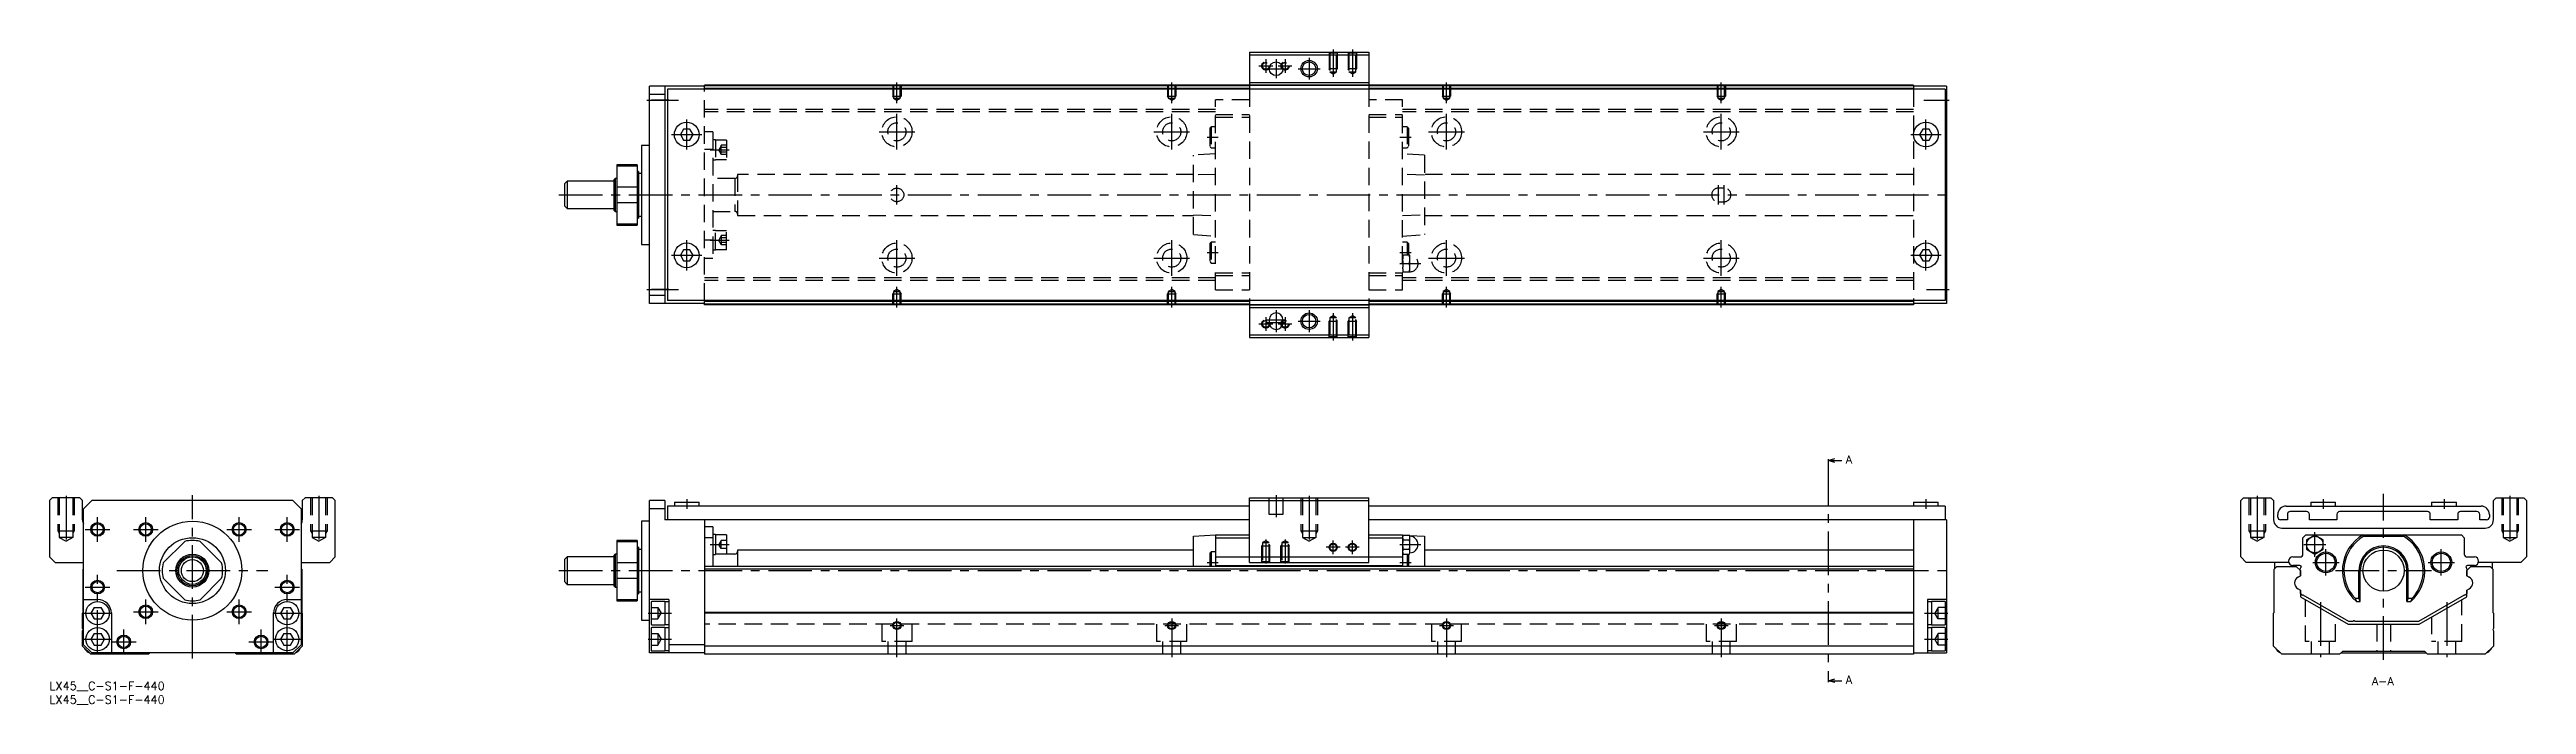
# Model space of a CAD drawing. Extents: x 0 to 901, y -8 to 230.
import ezdxf

# ---------------------------------------------------------------- set-up
doc = ezdxf.new("R2010")
doc.units = 0
doc.header["$LTSCALE"] = 0.5
doc.linetypes.add('CENTER', pattern=[50.8, 31.75, -6.35, 6.35, -6.35])
doc.linetypes.add('DASHED', pattern=[19.05, 12.7, -6.35])
for name, color, linetype in [('MSM_CENTER', 1, 'CENTER'), ('MSM_CONTINUOUS', 7, 'CONTINUOUS'), ('MSM_DASHED', 4, 'DASHED'), ('MSM_NARROW', 5, 'CONTINUOUS'), ('MSM_PART_NUMBER', 7, 'CONTINUOUS')]:
    doc.layers.add(name, color=color, linetype=linetype)
doc.styles.get("Standard").update_dxf_attribs({"font": 'txt.shx', "height": 3, "bigfont": 'bigfont.shx'})

# ---------------------------------------------------------------- blocks, each defined once
blk = doc.blocks.new('*U3')
at = {"layer": 'MSM_PART_NUMBER'}
blk.add_text('LX45__C-S1-F-440', height=3, dxfattribs=at).set_placement((0, -3))
blk = doc.blocks.new('*U4')
at = {"layer": 'MSM_PART_NUMBER'}
blk.add_text('LX45__C-S1-F-440', height=3, dxfattribs=at).set_placement((0, -8))

msp = doc.modelspace()

# ---------------------------------------------------------------- linework, layer by layer
at = {"layer": 'MSM_CENTER'}
for p, q in [((442.65, 226.88), (442.65, 221.88)), ((446.4, 226.88), (446.4, 219.88)), ((449.65, 226.88), (449.65, 221.88)), ((458.4, 227.38), (458.4, 219.38)), ((467.15, 230.38), (467.15, 220.47)), ((474.15, 230.38), (474.15, 220.47)), ((308.4, 210.87), (308.4, 218.38)), ((408.4, 210.87), (408.4, 218.38)), ((440.15, 224.38), (445.15, 224.38)), ((442.9, 223.38), (449.9, 223.38)), ((447.15, 224.38), (452.15, 224.38)), ((454.4, 223.38), (462.4, 223.38)), ((508.4, 210.87), (508.4, 218.38)), ((608.4, 210.87), (608.4, 218.38)), ((217.4, 211.88), (228.9, 211.88)), ((682.07, 211.88), (691.4, 211.88)), ((226.4, 199.38), (237.4, 199.38)), ((231.9, 193.88), (231.9, 204.88)), ((301.9, 200.38), (314.9, 200.38)), ((308.4, 193.88), (308.4, 206.88)), ((401.9, 200.38), (414.9, 200.38)), ((408.4, 193.88), (408.4, 206.88)), ((421.25, 198.38), (425.35, 198.38)), ((491.45, 198.38), (495.55, 198.38)), ((501.9, 200.38), (514.9, 200.38)), ((508.4, 193.88), (508.4, 206.88)), ((601.9, 200.38), (614.9, 200.38)), ((608.4, 193.88), (608.4, 206.88)), ((677.4, 199.38), (688.4, 199.38)), ((682.9, 193.88), (682.9, 204.88)), ((240.4, 193.83), (247.4, 193.83)), ((308.4, 173.88), (308.4, 180.88)), ((607.4, 173.88), (607.4, 180.88)), ((609.4, 173.88), (609.4, 180.88)), ((185.4, 177.38), (692.4, 177.38)), ((226.4, 155.38), (237.4, 155.38)), ((231.9, 149.88), (231.9, 160.88)), ((240.4, 160.92), (247.4, 160.92)), ((301.9, 154.38), (314.9, 154.38)), ((308.4, 147.88), (308.4, 160.88)), ((401.9, 154.38), (414.9, 154.38)), ((408.4, 147.88), (408.4, 160.88)), ((421.25, 156.38), (425.35, 156.38)), ((491.45, 156.38), (495.55, 156.38)), ((501.9, 154.38), (514.9, 154.38)), ((508.4, 147.88), (508.4, 160.88)), ((601.9, 154.38), (614.9, 154.38)), ((608.4, 147.88), (608.4, 160.88)), ((677.4, 155.38), (688.4, 155.38)), ((682.9, 149.88), (682.9, 160.88)), ((491.45, 152.38), (499.05, 152.38)), ((217.4, 142.88), (228.9, 142.88)), ((308.4, 136.38), (308.4, 143.89)), ((408.4, 136.38), (408.4, 143.89)), ((446.4, 135.38), (446.4, 127.38)), ((458.4, 135.38), (458.4, 127.38)), ((508.4, 136.38), (508.4, 143.89)), ((608.4, 136.38), (608.4, 143.89)), ((683.07, 142.88), (691.4, 142.88)), ((440.15, 130.38), (445.15, 130.38)), ((442.65, 132.88), (442.65, 127.88)), ((442.9, 131.88), (449.9, 131.88)), ((442.9, 130.88), (449.9, 130.88)), ((447.15, 130.38), (452.15, 130.38)), ((449.65, 132.88), (449.65, 127.88)), ((454.4, 131.38), (462.4, 131.38)), ((467.15, 134.29), (467.15, 124.38)), ((474.15, 134.29), (474.15, 124.38)), ((647.27, 80.12), (647.27, 0.88)), ((6, 67.76), (6, 50.18)), ((52, 8.5), (52, 68)), ((98, 67.76), (98, 50.18)), ((231.9, 66.5), (231.9, 63)), ((446.4, 68), (446.4, 60)), ((458.4, 67.76), (458.4, 50.18)), ((682.9, 66.5), (682.9, 63)), ((803.44, 67.76), (803.44, 50.18)), ((827.44, 66.5), (827.44, 63)), ((849.44, 8), (849.44, 68.5)), ((871.44, 66.5), (871.44, 63)), ((895.44, 67.76), (895.44, 50.18)), ((13, 55.5), (22, 55.5)), ((17.5, 51), (17.5, 60)), ((30.5, 55.5), (39.5, 55.5)), ((35, 51), (35, 60)), ((64.5, 55.5), (73.5, 55.5)), ((69, 51), (69, 60)), ((82, 55.5), (91, 55.5)), ((86.5, 51), (86.5, 60)), ((824.44, 45.54), (824.44, 54.46)), ((240.4, 50), (247.4, 50)), ((442.65, 51.81), (442.65, 43.1)), ((449.65, 51.81), (449.65, 43.1)), ((469.65, 49), (464.65, 49)), ((467.15, 46.5), (467.15, 51.5)), ((476.65, 49), (471.65, 49)), ((474.15, 46.5), (474.15, 51.5)), ((491.45, 50), (499.05, 50)), ((820.44, 50), (828.44, 50)), ((828.44, 38.7), (828.44, 48.3)), ((870.44, 38.7), (870.44, 48.3)), ((17.5, 10.25), (17.5, 39)), ((24.5, 40.5), (79.5, 40.5)), ((86.5, 10.25), (86.5, 39)), ((185.4, 40.5), (692.4, 40.5)), ((421.25, 43.5), (425.35, 43.5)), ((491.45, 43.5), (495.55, 43.5)), ((823.64, 43.5), (833.24, 43.5)), ((831.94, 40.5), (866.94, 40.5)), ((865.64, 43.5), (875.24, 43.5)), ((13, 34.5), (22, 34.5)), ((35, 21), (35, 30)), ((69, 21), (69, 30)), ((82, 34.5), (91, 34.5)), ((826.44, 28.97), (826.44, 9)), ((872.44, 28.97), (872.44, 9)), ((12.25, 25), (22.75, 25)), ((27, 10), (27, 19)), ((30.5, 25.5), (39.5, 25.5)), ((64.5, 25.5), (73.5, 25.5)), ((77, 10), (77, 19)), ((81.25, 25), (91.75, 25)), ((217.9, 25), (226.4, 25)), ((305.9, 20.5), (310.9, 20.5)), ((308.4, 9), (308.4, 23)), ((405.9, 20.5), (410.9, 20.5)), ((408.4, 23), (408.4, 9)), ((505.9, 20.5), (510.9, 20.5)), ((508.4, 23), (508.4, 9)), ((605.9, 20.5), (610.9, 20.5)), ((608.4, 23), (608.4, 9)), ((682.4, 25), (690.9, 25)), ((12.25, 15.5), (22.75, 15.5)), ((22.5, 14.5), (31.5, 14.5)), ((72.5, 14.5), (81.5, 14.5)), ((81.25, 15.5), (91.75, 15.5)), ((217.9, 15.5), (226.4, 15.5)), ((682.4, 15.5), (690.9, 15.5))]:
    msp.add_line(p, q, dxfattribs=at)
at = {"layer": 'MSM_CONTINUOUS'}
for p, q in [((436.65, 229.38), (436.65, 215.88)), ((436.65, 229.38), (480.15, 229.38)), ((436.65, 228.38), (480.15, 228.38)), ((480.15, 229.38), (480.15, 215.88)), ((238.4, 216.98), (218.4, 216.98)), ((218.4, 137.78), (218.4, 216.98)), ((223.9, 216.98), (223.9, 137.78)), ((678.4, 217.38), (238.4, 217.38)), ((238.4, 215.88), (238.4, 217.38)), ((436.65, 217.18), (238.4, 217.18)), ((436.65, 218.38), (480.15, 218.38)), ((436.65, 217.38), (480.15, 217.38)), ((678.4, 217.18), (480.15, 217.18)), ((678.4, 217.38), (678.4, 215.88)), ((690.4, 216.98), (678.4, 216.98)), ((690.4, 216.98), (690.4, 137.78)), ((223.9, 213.98), (218.4, 213.98)), ((689.9, 215.88), (224.9, 215.88)), ((224.9, 215.88), (224.9, 138.88)), ((436.65, 216.18), (238.4, 216.18)), ((678.4, 216.18), (480.15, 216.18)), ((689.9, 215.88), (689.9, 138.88)), ((230.74, 201.38), (229.59, 199.38)), ((229.59, 199.38), (230.74, 197.38)), ((233.05, 201.38), (230.74, 201.38)), ((234.2, 199.38), (233.05, 201.38)), ((233.05, 197.38), (234.2, 199.38)), ((681.74, 201.38), (680.59, 199.38)), ((680.59, 199.38), (681.74, 197.38)), ((684.05, 201.38), (681.74, 201.38)), ((685.2, 199.38), (684.05, 201.38)), ((684.05, 197.38), (685.2, 199.38)), ((215.4, 195.38), (215.4, 159.38)), ((218.4, 195.38), (215.4, 195.38)), ((230.74, 197.38), (233.05, 197.38)), ((681.74, 197.38), (684.05, 197.38)), ((188.4, 182.38), (187.4, 181.38)), ((187.4, 181.38), (187.4, 173.38)), ((188.4, 182.38), (188.4, 172.38)), ((205.4, 182.38), (188.4, 182.38)), ((205.9, 183.38), (205.4, 182.88)), ((205.4, 182.88), (205.4, 171.88)), ((205.9, 183.38), (205.9, 171.38)), ((206.4, 183.38), (205.9, 183.38)), ((213.9, 188.38), (206.4, 188.38)), ((206.4, 188.38), (206.4, 166.38)), ((206.4, 188.01), (213.9, 188.01)), ((213.9, 188.38), (213.9, 166.38)), ((214.4, 185.88), (213.9, 185.88)), ((214.4, 185.88), (214.4, 168.88)), ((215.4, 185.13), (214.4, 185.13)), ((187.4, 173.38), (188.4, 172.38)), ((188.4, 172.38), (205.4, 172.38)), ((205.4, 171.88), (205.9, 171.38)), ((205.9, 171.38), (206.4, 171.38)), ((213.9, 180.17), (206.4, 180.17)), ((206.4, 174.58), (213.9, 174.58)), ((213.9, 166.74), (206.4, 166.74)), ((206.4, 166.38), (213.9, 166.38)), ((213.9, 168.88), (214.4, 168.88)), ((214.4, 169.63), (215.4, 169.63)), ((215.4, 159.38), (218.4, 159.38)), ((230.74, 157.38), (229.59, 155.38)), ((229.59, 155.38), (230.74, 153.38)), ((233.05, 157.38), (230.74, 157.38)), ((230.74, 153.38), (233.05, 153.38)), ((234.2, 155.38), (233.05, 157.38)), ((233.05, 153.38), (234.2, 155.38)), ((681.74, 157.38), (680.59, 155.38)), ((680.59, 155.38), (681.74, 153.38)), ((684.05, 157.38), (681.74, 157.38)), ((681.74, 153.38), (684.05, 153.38)), ((685.2, 155.38), (684.05, 157.38)), ((684.05, 153.38), (685.2, 155.38)), ((223.9, 140.78), (218.4, 140.78)), ((238.4, 137.78), (218.4, 137.78)), ((689.9, 138.88), (224.9, 138.88)), ((238.4, 137.38), (238.4, 138.88)), ((436.65, 138.58), (238.4, 138.58)), ((436.65, 137.58), (238.4, 137.58)), ((678.4, 137.38), (238.4, 137.38)), ((436.65, 138.88), (436.65, 125.38)), ((436.65, 137.38), (480.15, 137.38)), ((436.65, 136.38), (480.15, 136.38)), ((480.15, 138.88), (480.15, 125.38)), ((678.4, 138.58), (480.15, 138.58)), ((678.4, 137.58), (480.15, 137.58)), ((678.4, 138.88), (678.4, 137.38)), ((690.4, 137.78), (678.4, 137.78)), ((436.65, 126.38), (480.15, 126.38)), ((443.9, 131.88), (443.9, 130.88)), ((448.9, 130.88), (448.9, 131.88)), ((436.65, 125.38), (480.15, 125.38)), ((647.27, 80.62), (649.77, 81.29)), ((647.27, 81.12), (647.27, 80.12)), ((647.27, 80.62), (652.27, 80.62)), ((649.77, 79.95), (647.27, 80.62)), ((1, 67), (0, 66)), ((0, 66), (0, 45.5)), ((11, 67), (1, 67)), ((12, 66), (11, 67)), ((12, 59), (12, 66)), ((15.4, 66), (12.4, 63)), ((88.6, 66), (15.4, 66)), ((91.6, 63), (88.6, 66)), ((93, 67), (92, 66)), ((92, 66), (92, 59)), ((103, 67), (93, 67)), ((104, 66), (103, 67)), ((104, 45.5), (104, 66)), ((223.9, 66), (218.4, 66)), ((218.4, 10.5), (218.4, 66)), ((223.9, 66), (223.9, 59)), ((224.9, 64), (224.9, 59)), ((436.65, 64), (224.9, 64)), ((227.4, 65.5), (227.4, 64)), ((227.4, 65.5), (236.4, 65.5)), ((236.4, 64), (236.4, 65.5)), ((436.65, 67), (480.15, 67)), ((436.65, 43.5), (436.65, 67)), ((436.65, 66), (480.15, 66)), ((480.15, 43.5), (480.15, 67)), ((689.9, 64), (480.15, 64)), ((678.4, 65.5), (678.4, 64)), ((678.4, 65.5), (687.4, 65.5)), ((687.4, 64), (687.4, 65.5)), ((689.9, 64), (689.9, 59)), ((797.44, 66), (798.44, 67)), ((797.44, 45.5), (797.44, 66)), ((798.44, 67), (808.44, 67)), ((808.44, 67), (809.44, 66)), ((809.44, 66), (809.44, 59)), ((813.94, 64), (884.94, 64)), ((822.94, 65.5), (831.94, 65.5)), ((822.94, 65.5), (822.94, 64)), ((831.94, 64), (831.94, 65.5)), ((866.94, 65.5), (875.94, 65.5)), ((866.94, 65.5), (866.94, 64)), ((875.94, 64), (875.94, 65.5)), ((889.44, 66), (890.44, 67)), ((889.44, 59), (889.44, 66)), ((890.44, 67), (900.44, 67)), ((900.44, 67), (901.44, 66)), ((901.44, 66), (901.44, 45.5)), ((12.4, 13.5), (12.4, 63)), ((91.6, 63), (91.6, 13.5)), ((218.4, 58.5), (215.4, 58.5)), ((215.4, 58.5), (215.4, 22.5)), ((223.9, 63), (218.4, 63)), ((436.65, 59), (223.9, 59)), ((238.4, 59), (238.4, 10)), ((241.4, 56.5), (238.4, 56.5)), ((241.4, 56.5), (241.4, 42)), ((690.4, 59), (480.15, 59)), ((678.4, 59), (678.4, 10)), ((690.4, 59), (690.4, 10.5)), ((810.94, 60), (810.94, 61)), ((814.44, 59), (811.94, 59)), ((812.44, 56), (886.44, 56)), ((814.44, 61), (814.44, 59)), ((821.44, 62), (815.44, 62)), ((822.44, 59), (822.44, 61)), ((832.44, 59), (822.44, 59)), ((832.44, 61), (832.44, 59)), ((865.44, 62), (833.44, 62)), ((866.44, 59), (866.44, 61)), ((876.44, 59), (866.44, 59)), ((876.44, 61), (876.44, 59)), ((883.44, 62), (877.44, 62)), ((884.44, 59), (884.44, 61)), ((886.94, 59), (884.44, 59)), ((887.94, 61), (887.94, 60)), ((0, 45.5), (2, 43.5)), ((41.36, 43.3), (49.2, 51.14)), ((54.8, 51.14), (62.64, 43.3)), ((102, 43.5), (104, 45.5)), ((188.4, 45.5), (187.4, 44.5)), ((205.4, 45.5), (188.4, 45.5)), ((188.4, 45.5), (188.4, 35.5)), ((205.9, 46.5), (205.4, 46)), ((205.4, 46), (205.4, 35)), ((206.4, 46.5), (205.9, 46.5)), ((205.9, 46.5), (205.9, 34.5)), ((213.9, 51.5), (206.4, 51.5)), ((206.4, 51.5), (206.4, 29.5)), ((206.4, 51.14), (213.9, 51.14)), ((213.9, 51.5), (213.9, 29.5)), ((214.4, 49), (213.9, 49)), ((214.4, 49), (214.4, 32)), ((215.4, 48.25), (214.4, 48.25)), ((241.4, 52.5), (238.4, 52.5)), ((242.4, 53.65), (241.4, 53.65)), ((241.4, 46.35), (242.4, 46.35)), ((242.4, 53.65), (242.4, 46.35)), ((246.4, 53.5), (242.4, 53.5)), ((249.4, 46.5), (242.4, 46.5)), ((246.4, 53.5), (246.4, 46.5)), ((250.4, 48), (250.4, 42)), ((416.35, 48), (250.4, 48)), ((416.35, 53), (424.35, 53.5)), ((416.35, 42), (416.35, 53)), ((422.75, 47.3), (422.25, 46.8)), ((422.25, 46.8), (422.25, 42)), ((424.35, 47.3), (422.75, 47.3)), ((422.75, 47.3), (422.75, 42)), ((424.35, 53.5), (436.65, 53.5)), ((424.35, 53.5), (424.35, 42)), ((424.35, 52.5), (436.65, 52.5)), ((424.35, 45.5), (492.45, 45.5)), ((480.15, 53.5), (492.45, 53.5)), ((480.15, 52.5), (492.45, 52.5)), ((492.45, 53.5), (493.02, 53.46)), ((492.45, 53.5), (492.45, 42)), ((492.57, 53.46), (492.45, 53)), ((492.45, 52.41), (492.45, 52.6)), ((492.45, 47), (492.57, 46.54)), ((492.57, 53.46), (494.92, 53.46)), ((492.57, 51.73), (494.92, 51.73)), ((492.57, 48.27), (494.92, 48.27)), ((492.57, 46.54), (494.92, 46.54)), ((494.05, 46.54), (494.05, 42)), ((494.55, 46.54), (494.55, 42)), ((495.05, 53), (494.92, 53.46)), ((494.92, 46.54), (495.05, 47)), ((494.95, 53.34), (500.45, 53)), ((495.05, 47), (495.05, 53)), ((500.45, 53), (500.45, 42)), ((678.4, 48), (500.45, 48)), ((799.44, 43.5), (797.44, 45.5)), ((816.39, 45.5), (819.09, 45.5)), ((820.09, 52.5), (821.09, 53.5)), ((820.09, 46.5), (820.09, 52.5)), ((821.09, 53.5), (877.79, 53.5)), ((824.44, 53.46), (821.44, 51.73)), ((821.44, 51.73), (821.44, 48.27)), ((821.44, 48.27), (824.44, 46.54)), ((827.44, 51.73), (824.44, 53.46)), ((824.44, 46.54), (827.44, 48.27)), ((827.44, 48.27), (827.44, 51.73)), ((841.96, 53.5), (842.21, 53)), ((842.21, 53), (856.67, 53)), ((856.67, 53), (856.93, 53.5)), ((877.79, 53.5), (878.79, 52.5)), ((878.79, 52.5), (878.79, 46.5)), ((879.79, 45.5), (882.49, 45.5)), ((901.44, 45.5), (899.44, 43.5)), ((2, 43.5), (12.4, 43.5)), ((12.2, 41), (12.4, 41.2)), ((12.2, 25.2), (12.2, 41)), ((49.2, 29.86), (41.36, 37.7)), ((62.64, 37.7), (54.8, 29.86)), ((91.6, 43.5), (102, 43.5)), ((91.6, 41.2), (91.8, 41)), ((91.8, 41), (91.8, 25.2)), ((187.4, 44.5), (187.4, 36.5)), ((187.4, 36.5), (188.4, 35.5)), ((213.9, 43.3), (206.4, 43.3)), ((206.4, 37.7), (213.9, 37.7)), ((678.4, 42), (238.4, 42)), ((678.4, 41), (238.4, 41)), ((424.35, 42.4), (492.45, 42.4)), ((436.65, 43.5), (480.15, 43.5)), ((814.91, 43.5), (799.44, 43.5)), ((809.64, 41), (810.64, 42)), ((809.64, 25.2), (809.64, 41)), ((809.84, 41.2), (809.84, 43.5)), ((810.64, 42), (817.69, 42)), ((818.69, 42.4), (816.39, 42.4)), ((817.69, 42), (819.19, 40.5)), ((819.19, 38.61), (818.3, 38.1)), ((819.14, 40.55), (819.14, 41.2)), ((819.19, 40.5), (819.19, 38.61)), ((840.44, 30.44), (840.44, 40.5)), ((840.94, 29.22), (840.94, 40.5)), ((857.94, 29.22), (857.94, 40.5)), ((858.44, 30.44), (858.44, 40.5)), ((879.69, 40.5), (881.19, 42)), ((879.74, 40.55), (879.69, 40.5)), ((879.69, 40.5), (879.69, 38.61)), ((879.69, 38.61), (879.69, 40.5)), ((880.59, 38.1), (879.69, 38.61)), ((879.74, 41.2), (879.74, 40.55)), ((882.49, 42.4), (880.19, 42.4)), ((881.19, 42), (888.24, 42)), ((899.44, 43.5), (883.98, 43.5)), ((888.24, 42), (889.24, 41)), ((889.04, 41.2), (889.04, 43.5)), ((889.24, 41), (889.24, 25.2)), ((12.4, 30), (17.5, 30)), ((16.27, 27.12), (15.05, 25)), ((16.27, 27.12), (18.73, 27.12)), ((19.95, 25), (18.73, 27.12)), ((85.27, 27.12), (84.05, 25)), ((85.27, 27.12), (87.73, 27.12)), ((86.5, 30), (91.6, 30)), ((88.95, 25), (87.73, 27.12)), ((188.4, 35.5), (205.4, 35.5)), ((205.4, 35), (205.9, 34.5)), ((205.9, 34.5), (206.4, 34.5)), ((213.9, 29.86), (206.4, 29.86)), ((206.4, 29.5), (213.9, 29.5)), ((213.9, 32), (214.4, 32)), ((214.4, 32.75), (215.4, 32.75)), ((225.4, 30), (218.4, 30)), ((218.9, 29), (218.9, 21)), ((223.9, 29.25), (219.15, 29.25)), ((223.9, 29.25), (223.9, 20.75)), ((225.4, 29.15), (223.9, 29.15)), ((225.4, 30), (225.4, 10.5)), ((683.4, 30), (683.4, 10.5)), ((690.4, 30), (683.4, 30)), ((684.9, 29.15), (683.4, 29.15)), ((689.9, 29.25), (684.9, 29.25)), ((684.9, 29.25), (684.9, 20.75)), ((689.9, 29.25), (689.9, 20.75)), ((818.3, 33.9), (819.19, 33.39)), ((819.19, 33.39), (819.19, 31)), ((819.19, 31), (836.51, 21)), ((820.14, 31.61), (819.94, 31.61)), ((836.78, 22), (820.14, 31.61)), ((839.08, 30.44), (840.44, 30.44)), ((839.55, 29.22), (840.94, 29.22)), ((840.94, 29.22), (840.44, 30.44)), ((858.44, 30.44), (857.94, 29.22)), ((857.94, 29.22), (859.33, 29.22)), ((858.44, 30.44), (859.8, 30.44)), ((878.74, 31.61), (862.1, 22)), ((862.37, 21), (879.69, 31)), ((878.94, 31.61), (878.74, 31.61)), ((879.69, 33.39), (880.59, 33.9)), ((879.69, 33.39), (879.69, 32.13)), ((879.69, 31), (879.69, 33.39)), ((12, 25), (12.2, 25.2)), ((12, 19.4), (12, 25)), ((12, 13), (12, 18.6)), ((15.05, 25), (16.27, 22.88)), ((16.27, 22.88), (18.73, 22.88)), ((18.73, 22.88), (19.95, 25)), ((22.5, 25), (22.5, 10.5)), ((81.5, 10.5), (81.5, 25)), ((84.05, 25), (85.27, 22.88)), ((85.27, 22.88), (87.73, 22.88)), ((87.73, 22.88), (88.95, 25)), ((91.8, 25.2), (92, 25)), ((92, 25), (92, 13)), ((215.4, 22.5), (218.4, 22.5)), ((218.9, 19.5), (218.9, 11.5)), ((219.15, 20.75), (223.9, 20.75)), ((223.9, 19.75), (219.15, 19.75)), ((223.9, 20.85), (225.4, 20.85)), ((223.9, 19.75), (223.9, 11.25)), ((225.4, 19.65), (223.9, 19.65)), ((678.4, 25.2), (238.4, 25.2)), ((678.4, 25), (238.4, 25)), ((683.4, 20.85), (684.9, 20.85)), ((684.9, 19.65), (683.4, 19.65)), ((684.9, 20.75), (689.9, 20.75)), ((689.9, 19.75), (684.9, 19.75)), ((684.9, 19.75), (684.9, 11.25)), ((689.9, 19.75), (689.9, 11.25)), ((809.44, 25), (809.64, 25.2)), ((809.44, 13), (809.44, 25)), ((836.51, 21), (862.37, 21)), ((838.29, 22), (836.78, 22)), ((862.1, 22), (839.09, 22)), ((889.24, 25.2), (889.44, 25)), ((889.44, 25), (889.44, 19.4)), ((889.44, 18.6), (889.44, 13)), ((15, 10), (12, 13)), ((15.4, 10.5), (12.4, 13.5)), ((36, 10), (15, 10)), ((16.27, 17.62), (15.05, 15.5)), ((15.05, 15.5), (16.27, 13.38)), ((88.6, 10.5), (15.4, 10.5)), ((16.27, 17.62), (18.73, 17.62)), ((16.27, 13.38), (18.73, 13.38)), ((19.95, 15.5), (18.73, 17.62)), ((18.73, 13.38), (19.95, 15.5)), ((36.5, 10.5), (36, 10)), ((68, 10), (67.5, 10.5)), ((89, 10), (68, 10)), ((85.27, 17.62), (84.05, 15.5)), ((84.05, 15.5), (85.27, 13.38)), ((85.27, 17.62), (87.73, 17.62)), ((85.27, 13.38), (87.73, 13.38)), ((88.95, 15.5), (87.73, 17.62)), ((87.73, 13.38), (88.95, 15.5)), ((91.6, 13.5), (88.6, 10.5)), ((92, 13), (89, 10)), ((238.4, 10.5), (218.4, 10.5)), ((219.15, 11.25), (223.9, 11.25)), ((223.9, 11.35), (225.4, 11.35)), ((238.4, 13.5), (225.4, 13.5)), ((678.4, 13), (238.4, 13)), ((678.4, 10), (238.4, 10)), ((678.4, 10.5), (690.4, 10.5)), ((683.4, 11.35), (684.9, 11.35)), ((684.9, 11.25), (689.9, 11.25)), ((812.44, 10), (809.44, 13)), ((833.44, 10), (812.44, 10)), ((834.44, 11), (833.44, 10)), ((833.94, 10.5), (864.94, 10.5)), ((864.44, 11), (834.44, 11)), ((865.44, 10), (864.44, 11)), ((886.44, 10), (865.44, 10)), ((889.44, 13), (886.44, 10)), ((647.27, 0.38), (649.77, 1.05)), ((647.27, 0.88), (647.27, -0.12)), ((647.27, 0.38), (652.27, 0.38)), ((649.77, -0.29), (647.27, 0.38))]:
    msp.add_line(p, q, dxfattribs=at)
for centre, radius in [((446.4, 223.38), 2.5), ((458.4, 223.38), 2.46), ((231.9, 199.38), 4.5), ((682.9, 199.38), 4.5), ((231.9, 155.38), 4.5), ((682.9, 155.38), 4.5), ((458.4, 131.38), 2.46), ((17.5, 55.5), 2.07), ((35, 55.5), 2.07), ((52, 40.5), 18), ((69, 55.5), 2.07), ((86.5, 55.5), 2.07), ((52, 40.5), 12), ((52, 40.5), 6), ((52, 40.5), 5.5), ((52, 40.5), 5), ((467.15, 49), 1.23), ((474.15, 49), 1.23), ((824.44, 50), 3), ((828.44, 43.5), 3.8), ((828.44, 43.5), 3.3), ((849.44, 40.5), 7.5), ((870.44, 43.5), 3.8), ((870.44, 43.5), 3.3), ((17.5, 34.5), 2.07), ((52, 40.5), 4), ((86.5, 34.5), 2.07), ((17.5, 25), 4.25), ((35, 25.5), 2.07), ((69, 25.5), 2.07), ((86.5, 25), 4.25), ((17.5, 15.5), 4.25), ((86.5, 15.5), 4.25), ((308.4, 20.5), 1.23), ((408.4, 20.5), 1.23), ((508.4, 20.5), 1.23), ((608.4, 20.5), 1.23), ((27, 14.5), 2.07), ((77, 14.5), 2.07)]:
    msp.add_circle(centre, radius, dxfattribs=at)
for centre, radius, start, end in [((446.4, 131.88), 2.5, 0, 180), ((446.4, 130.88), 2.5, 180, 0), ((813.94, 61), 3, 90, 180), ((884.94, 61), 3, 0, 90), ((15, 59), 3, 180, 209.92525), ((89, 59), 3, 330.07238, 0), ((812.44, 59), 3, 180, 270), ((811.94, 60), 1, 180, 270), ((815.44, 61), 1, 90, 180), ((821.44, 61), 1, 0, 90), ((833.44, 61), 1, 90, 180), ((865.44, 61), 1, 0, 90), ((877.44, 61), 1, 90, 180), ((883.44, 61), 1, 0, 90), ((886.44, 59), 3, 270, 0), ((886.94, 60), 1, 270, 0), ((52, 40.5), 11, 75.27264, 104.72736), ((249.4, 47.5), 1, 270, 0), ((495.75, 52.57), 3.31, 164.22771, 179.4294), ((495.75, 52.63), 3.31, 180.57378, 195.76911), ((505.33, 49.95), 12.89, 172.03062, 179.75617), ((505.9, 50.1), 13.46, 180.40698, 187.80623), ((495.75, 47.37), 3.31, 164.22771, 179.4294), ((495.75, 47.44), 3.31, 180.57378, 195.76911), ((491.74, 52.56), 3.31, 0.57378, 15.76911), ((491.74, 52.63), 3.31, 344.22771, 359.4294), ((482.06, 49.94), 12.98, 0.27192, 7.94129), ((481.59, 50.1), 13.46, 352.19377, 359.59302), ((491.74, 47.37), 3.31, 0.57378, 15.76911), ((491.74, 47.43), 3.31, 344.22771, 359.4294), ((495.05, 50), 3, 270, 90), ((816.39, 43.95), 1.55, 90, 270), ((819.09, 46.5), 1, 270, 0), ((849.44, 40.5), 15, 119.92643, 228.76392), ((849.44, 40.5), 14.44, 120.05097, 224.15139), ((849.44, 40.5), 9, 0, 180), ((849.44, 40.5), 8.5, 0, 180), ((849.44, 40.5), 14.44, 315.84861, 59.94903), ((849.44, 40.5), 15, 311.23608, 60.07357), ((879.79, 46.5), 1, 180, 270), ((882.49, 43.95), 1.55, 270, 90), ((52, 40.5), 11, 165.27264, 194.72736), ((52, 40.5), 11, 345.27264, 14.72736), ((819.6, 35.85), 2.6, 120.00003, 176.58933), ((818.69, 41.4), 1, 30.09191, 90), ((819.94, 41.2), 0.8, 118.74892, 180), ((880.19, 41.4), 1, 90, 149.90809), ((878.94, 41.2), 0.8, 0, 61.25108), ((879.29, 35.85), 2.6, 3.41067, 59.99996), ((17.5, 25), 5, 0, 90), ((52, 40.5), 11, 255.27264, 284.72736), ((86.5, 25), 5, 90, 180), ((219.15, 29), 0.25, 90, 180), ((819.6, 36.15), 2.6, 183.41067, 239.99996), ((819.94, 32.41), 0.8, 200.36413, 270), ((851.67, 34.62), 13.26, 198.36858, 204.03004), ((847.15, 34.65), 13.33, 335.98509, 341.61629), ((878.94, 32.41), 0.8, 270, 339.62763), ((879.29, 36.15), 2.6, 300.00004, 356.58933), ((11.7, 19), 0.5, 306.8699, 53.1301), ((219.15, 21), 0.25, 180, 270), ((219.15, 19.5), 0.25, 90, 180), ((838.69, 21.7), 0.5, 36.8699, 143.1301), ((889.74, 19), 0.5, 126.8699, 233.1301), ((15.4, 13.5), 3, 201.81505, 248.18495), ((88.6, 13.5), 3, 291.81368, 338.18632), ((219.15, 11.5), 0.25, 180, 270), ((812.84, 13.5), 3, 201.81368, 248.18632), ((886.04, 13.5), 3, 291.81505, 338.18495)]:
    msp.add_arc(centre, radius, start, end, dxfattribs=at)
at = {"layer": 'MSM_DASHED'}
for p, q in [((465.65, 229.38), (465.92, 229.1)), ((465.65, 229.38), (465.65, 223.38)), ((465.92, 229.1), (465.92, 222.18)), ((465.92, 229.1), (468.38, 229.1)), ((468.38, 229.1), (468.65, 229.38)), ((468.38, 222.18), (468.38, 229.1)), ((468.65, 229.38), (468.65, 223.38)), ((472.65, 229.38), (472.92, 229.1)), ((472.65, 229.38), (472.65, 223.38)), ((472.92, 229.1), (472.92, 222.18)), ((472.92, 229.1), (475.38, 229.1)), ((475.38, 229.1), (475.65, 229.38)), ((475.38, 222.18), (475.38, 229.1)), ((475.65, 229.38), (475.65, 223.38)), ((306.9, 217.38), (306.9, 213.38)), ((307.17, 217.38), (307.17, 212.58)), ((309.63, 212.58), (309.63, 217.38)), ((309.9, 217.38), (309.9, 213.38)), ((406.9, 217.38), (406.9, 213.38)), ((407.17, 217.38), (407.17, 212.58)), ((409.63, 212.58), (409.63, 217.38)), ((409.9, 217.38), (409.9, 213.38)), ((480.15, 217.38), (436.65, 217.38)), ((468.65, 223.38), (465.65, 223.38)), ((465.92, 222.91), (465.65, 223.38)), ((465.92, 222.18), (467.15, 221.47)), ((465.92, 222.18), (468.38, 222.18)), ((467.15, 221.47), (468.38, 222.18)), ((468.38, 222.91), (468.65, 223.38)), ((475.65, 223.38), (472.65, 223.38)), ((472.92, 222.91), (472.65, 223.38)), ((472.92, 222.18), (474.15, 221.47)), ((472.92, 222.18), (475.38, 222.18)), ((474.15, 221.47), (475.38, 222.18)), ((475.38, 222.91), (475.65, 223.38)), ((506.9, 217.38), (506.9, 213.38)), ((507.17, 217.38), (507.17, 212.58)), ((509.63, 212.58), (509.63, 217.38)), ((509.9, 217.38), (509.9, 213.38)), ((606.9, 217.38), (606.9, 213.38)), ((607.17, 217.38), (607.17, 212.58)), ((609.63, 212.58), (609.63, 217.38)), ((609.9, 217.38), (609.9, 213.38)), ((225.4, 211.88), (218.4, 211.88)), ((238.4, 138.88), (238.4, 215.88)), ((424.35, 208.52), (238.4, 208.52)), ((424.35, 207.63), (238.4, 207.63)), ((306.9, 213.38), (309.9, 213.38)), ((307.17, 212.91), (306.9, 213.38)), ((307.17, 212.58), (308.4, 211.87)), ((307.17, 212.58), (309.63, 212.58)), ((308.4, 211.87), (309.63, 212.58)), ((309.63, 212.91), (309.9, 213.38)), ((406.9, 213.38), (409.9, 213.38)), ((407.17, 212.91), (406.9, 213.38)), ((407.17, 212.58), (409.63, 212.58)), ((407.17, 212.58), (408.4, 211.87)), ((408.4, 211.87), (409.63, 212.58)), ((409.63, 212.91), (409.9, 213.38)), ((436.65, 211.98), (424.35, 211.98)), ((424.35, 142.78), (424.35, 211.98)), ((436.65, 215.88), (436.65, 138.88)), ((480.15, 215.88), (480.15, 138.88)), ((492.45, 211.98), (480.15, 211.98)), ((492.45, 142.78), (492.45, 211.98)), ((678.4, 208.52), (492.45, 208.52)), ((678.4, 207.63), (492.45, 207.63)), ((506.9, 213.38), (509.9, 213.38)), ((507.17, 212.91), (506.9, 213.38)), ((507.17, 212.58), (509.63, 212.58)), ((507.17, 212.58), (508.4, 211.87)), ((508.4, 211.87), (509.63, 212.58)), ((509.63, 212.91), (509.9, 213.38)), ((606.9, 213.38), (609.9, 213.38)), ((607.17, 212.91), (606.9, 213.38)), ((607.17, 212.58), (609.63, 212.58)), ((607.17, 212.58), (608.4, 211.87)), ((608.4, 211.87), (609.63, 212.58)), ((609.63, 212.91), (609.9, 213.38)), ((678.4, 215.88), (678.4, 138.88)), ((241.4, 200.38), (238.4, 200.38)), ((241.4, 200.38), (241.4, 154.38)), ((422.75, 202.18), (422.25, 201.68)), ((422.25, 201.68), (422.25, 195.08)), ((422.75, 202.18), (422.75, 194.58)), ((424.35, 202.18), (422.75, 202.18)), ((424.35, 206.73), (436.65, 206.73)), ((424.35, 205.73), (436.65, 205.73)), ((480.15, 206.73), (492.45, 206.73)), ((480.15, 205.73), (492.45, 205.73)), ((494.05, 202.18), (492.45, 202.18)), ((494.05, 202.18), (494.05, 194.58)), ((494.55, 201.68), (494.05, 202.18)), ((494.55, 201.68), (494.55, 195.08)), ((241.4, 193.9), (238.4, 193.9)), ((242.4, 197.48), (241.4, 197.48)), ((241.4, 190.18), (242.4, 190.18)), ((242.4, 197.48), (242.4, 190.18)), ((246.4, 197.33), (242.4, 197.33)), ((242.4, 190.33), (246.4, 190.33)), ((244.4, 195.33), (243.53, 193.83)), ((244.4, 192.33), (243.53, 193.83)), ((244.4, 192.1), (244.4, 195.56)), ((246.4, 195.56), (244.4, 195.56)), ((246.4, 194.7), (244.4, 194.7)), ((246.4, 192.96), (244.4, 192.96)), ((246.4, 192.1), (244.4, 192.1)), ((246.4, 197.33), (246.4, 190.33)), ((424.35, 192.38), (416.35, 191.82)), ((416.35, 162.93), (416.35, 191.82)), ((422.25, 195.08), (422.75, 194.58)), ((422.75, 194.58), (424.35, 194.58)), ((492.45, 194.58), (494.05, 194.58)), ((500.45, 191.82), (492.45, 192.38)), ((494.05, 194.58), (494.55, 195.08)), ((500.45, 191.82), (500.45, 162.93)), ((249.4, 183.38), (241.4, 183.38)), ((249.4, 183.38), (249.4, 171.38)), ((250.4, 184.88), (250.4, 169.88)), ((416.35, 184.88), (250.4, 184.88)), ((424.35, 184.86), (416.35, 184.61)), ((500.45, 184.61), (492.45, 184.86)), ((678.4, 184.88), (500.45, 184.88)), ((241.4, 171.38), (249.4, 171.38)), ((609.4, 179.88), (607.4, 179.88)), ((607.4, 174.88), (609.4, 174.88)), ((241.4, 164.57), (242.4, 164.57)), ((242.4, 157.27), (242.4, 164.57)), ((242.4, 164.42), (246.4, 164.42)), ((244.4, 162.42), (243.53, 160.92)), ((244.4, 162.65), (244.4, 159.19)), ((246.4, 162.65), (244.4, 162.65)), ((246.4, 157.42), (246.4, 164.42)), ((250.4, 169.88), (416.35, 169.88)), ((416.35, 170.14), (424.35, 169.89)), ((416.35, 162.93), (424.35, 162.38)), ((492.45, 169.89), (500.45, 170.14)), ((492.45, 162.38), (500.45, 162.93)), ((500.45, 169.88), (678.4, 169.88)), ((241.4, 160.85), (238.4, 160.85)), ((238.4, 154.38), (241.4, 154.38)), ((242.4, 157.27), (241.4, 157.27)), ((246.4, 157.42), (242.4, 157.42)), ((244.4, 159.42), (243.53, 160.92)), ((246.4, 161.79), (244.4, 161.79)), ((246.4, 160.05), (244.4, 160.05)), ((246.4, 159.19), (244.4, 159.19)), ((422.75, 160.18), (422.25, 159.68)), ((422.25, 159.68), (422.25, 153.08)), ((422.75, 160.18), (422.75, 152.58)), ((424.35, 160.18), (422.75, 160.18)), ((494.05, 160.18), (492.45, 160.18)), ((495.05, 155.38), (492.45, 155.38)), ((494.55, 159.68), (494.05, 160.18)), ((494.05, 160.18), (494.05, 155.38)), ((494.55, 159.68), (494.55, 155.38)), ((495.05, 149.38), (495.05, 155.38)), ((424.35, 147.13), (238.4, 147.13)), ((424.35, 146.23), (238.4, 146.23)), ((422.25, 153.08), (422.75, 152.58)), ((422.75, 152.58), (424.35, 152.58)), ((424.35, 149.03), (436.65, 149.03)), ((424.35, 148.03), (436.65, 148.03)), ((480.15, 149.03), (492.45, 149.03)), ((480.15, 148.03), (492.45, 148.03)), ((492.45, 149.38), (495.05, 149.38)), ((678.4, 147.13), (492.45, 147.13)), ((678.4, 146.23), (492.45, 146.23)), ((492.57, 152.38), (494.92, 152.38)), ((225.4, 142.88), (218.4, 142.88)), ((307.17, 141.84), (306.9, 141.38)), ((306.9, 137.38), (306.9, 141.38)), ((306.9, 141.38), (309.9, 141.38)), ((308.4, 142.89), (307.17, 142.18)), ((307.17, 142.18), (307.17, 137.38)), ((307.17, 142.18), (309.63, 142.18)), ((309.63, 142.18), (308.4, 142.89)), ((309.63, 137.38), (309.63, 142.18)), ((309.63, 141.84), (309.9, 141.38)), ((309.9, 137.38), (309.9, 141.38)), ((407.17, 141.84), (406.9, 141.38)), ((406.9, 141.38), (409.9, 141.38)), ((406.9, 137.38), (406.9, 141.38)), ((408.4, 142.89), (407.17, 142.18)), ((407.17, 142.18), (409.63, 142.18)), ((407.17, 142.18), (407.17, 137.38)), ((409.63, 142.18), (408.4, 142.89)), ((409.63, 137.38), (409.63, 142.18)), ((409.63, 141.84), (409.9, 141.38)), ((409.9, 137.38), (409.9, 141.38)), ((424.35, 142.78), (436.65, 142.78)), ((480.15, 137.38), (436.65, 137.38)), ((480.15, 142.78), (492.45, 142.78)), ((507.17, 141.84), (506.9, 141.38)), ((506.9, 141.38), (509.9, 141.38)), ((506.9, 137.38), (506.9, 141.38)), ((508.4, 142.89), (507.17, 142.18)), ((507.17, 142.18), (509.63, 142.18)), ((507.17, 142.18), (507.17, 137.38)), ((509.63, 142.18), (508.4, 142.89)), ((509.63, 137.38), (509.63, 142.18)), ((509.63, 141.84), (509.9, 141.38)), ((509.9, 137.38), (509.9, 141.38)), ((607.17, 141.84), (606.9, 141.38)), ((606.9, 141.38), (609.9, 141.38)), ((606.9, 137.38), (606.9, 141.38)), ((608.4, 142.89), (607.17, 142.18)), ((607.17, 142.18), (609.63, 142.18)), ((607.17, 142.18), (607.17, 137.38)), ((609.63, 142.18), (608.4, 142.89)), ((609.63, 137.38), (609.63, 142.18)), ((609.63, 141.84), (609.9, 141.38)), ((609.9, 137.38), (609.9, 141.38)), ((465.92, 131.84), (465.65, 131.38)), ((465.65, 125.38), (465.65, 131.38)), ((465.65, 131.38), (468.65, 131.38)), ((467.15, 133.29), (465.92, 132.58)), ((465.92, 132.58), (465.92, 125.65)), ((468.38, 132.58), (465.92, 132.58)), ((468.38, 132.58), (467.15, 133.29)), ((468.38, 125.65), (468.38, 132.58)), ((468.38, 131.84), (468.65, 131.38)), ((468.65, 125.38), (468.65, 131.38)), ((472.92, 131.84), (472.65, 131.38)), ((472.65, 125.38), (472.65, 131.38)), ((472.65, 131.38), (475.65, 131.38)), ((474.15, 133.29), (472.92, 132.58)), ((472.92, 132.58), (472.92, 125.65)), ((475.38, 132.58), (472.92, 132.58)), ((475.38, 132.58), (474.15, 133.29)), ((475.38, 125.65), (475.38, 132.58)), ((475.38, 131.84), (475.65, 131.38)), ((475.65, 125.38), (475.65, 131.38)), ((465.92, 125.65), (465.65, 125.38)), ((468.38, 125.65), (465.92, 125.65)), ((468.65, 125.38), (468.38, 125.65)), ((472.92, 125.65), (472.65, 125.38)), ((475.38, 125.65), (472.92, 125.65)), ((475.65, 125.38), (475.38, 125.65)), ((3, 67), (3, 55)), ((3.54, 67), (3.54, 52.6)), ((8.46, 67), (8.46, 52.6)), ((9, 67), (9, 55)), ((95, 67), (95, 55)), ((95.54, 67), (95.54, 52.6)), ((100.46, 67), (100.46, 52.6)), ((101, 67), (101, 55)), ((443.9, 61), (443.9, 67)), ((448.9, 67), (448.9, 61)), ((455.4, 67), (455.4, 55)), ((455.94, 67), (455.94, 52.6)), ((460.85, 67), (460.85, 52.6)), ((461.4, 67), (461.4, 55)), ((800.44, 67), (800.44, 55)), ((800.98, 67), (800.98, 52.6)), ((805.9, 67), (805.9, 52.6)), ((806.44, 67), (806.44, 55)), ((827.44, 65.5), (827.44, 63)), ((871.44, 65.5), (871.44, 63)), ((892.44, 67), (892.44, 55)), ((892.98, 67), (892.98, 52.6)), ((897.9, 67), (897.9, 52.6)), ((898.44, 67), (898.44, 55)), ((3, 55), (9, 55)), ((3, 55), (3.54, 54.06)), ((9, 55), (8.46, 54.06)), ((95, 55), (101, 55)), ((95, 55), (95.54, 54.06)), ((101, 55), (100.46, 54.06)), ((448.9, 61), (443.9, 61)), ((455.4, 55), (461.4, 55)), ((455.4, 55), (455.94, 54.06)), ((461.4, 55), (460.85, 54.06)), ((800.44, 55), (806.44, 55)), ((800.44, 55), (800.98, 54.06)), ((806.44, 55), (805.9, 54.06)), ((892.44, 55), (898.44, 55)), ((892.44, 55), (892.98, 54.06)), ((898.44, 55), (897.9, 54.06)), ((8.46, 52.6), (3.54, 52.6)), ((3.54, 52.6), (6, 51.18)), ((8.46, 52.6), (6, 51.18)), ((100.46, 52.6), (95.54, 52.6)), ((95.54, 52.6), (98, 51.18)), ((100.46, 52.6), (98, 51.18)), ((244.4, 51.5), (243.53, 50)), ((244.4, 48.5), (243.53, 50)), ((244.4, 48.5), (244.4, 51.5)), ((246.4, 51.5), (244.4, 51.5)), ((244.4, 50), (246.4, 50)), ((246.4, 48.5), (244.4, 48.5)), ((441.42, 49.97), (441.15, 49.5)), ((441.15, 43.5), (441.15, 49.5)), ((441.15, 49.5), (444.15, 49.5)), ((442.65, 51.41), (441.42, 50.7)), ((441.42, 50.7), (441.42, 43.77)), ((441.42, 50.7), (443.88, 50.7)), ((443.88, 50.7), (442.65, 51.41)), ((443.88, 43.77), (443.88, 50.7)), ((443.88, 49.97), (444.15, 49.5)), ((444.15, 43.5), (444.15, 49.5)), ((448.42, 49.97), (448.15, 49.5)), ((448.15, 43.5), (448.15, 49.5)), ((448.15, 49.5), (451.15, 49.5)), ((449.65, 51.41), (448.42, 50.7)), ((448.42, 50.7), (450.88, 50.7)), ((448.42, 50.7), (448.42, 43.77)), ((450.88, 50.7), (449.65, 51.41)), ((450.88, 43.77), (450.88, 50.7)), ((450.88, 49.97), (451.15, 49.5)), ((451.15, 43.5), (451.15, 49.5)), ((455.94, 52.6), (460.85, 52.6)), ((455.94, 52.6), (458.4, 51.18)), ((460.85, 52.6), (458.4, 51.18)), ((805.9, 52.6), (800.98, 52.6)), ((800.98, 52.6), (803.44, 51.18)), ((805.9, 52.6), (803.44, 51.18)), ((892.98, 52.6), (897.9, 52.6)), ((892.98, 52.6), (895.44, 51.18)), ((897.9, 52.6), (895.44, 51.18)), ((441.42, 43.77), (441.15, 43.5)), ((441.42, 43.77), (443.88, 43.77)), ((444.15, 43.5), (443.88, 43.77)), ((448.42, 43.77), (448.15, 43.5)), ((448.42, 43.77), (450.88, 43.77)), ((451.15, 43.5), (450.88, 43.77)), ((818.3, 38.1), (819.19, 38.61)), ((819.19, 40.5), (819.14, 40.55)), ((819.19, 38.61), (819.19, 40.5)), ((879.69, 38.61), (880.59, 38.1)), ((218.9, 27.12), (221.4, 27.12)), ((221.4, 27.12), (221.4, 22.88)), ((221.4, 27.12), (222.62, 25)), ((687.4, 27.12), (686.17, 25)), ((687.4, 22.88), (687.4, 27.12)), ((689.9, 27.12), (687.4, 27.12)), ((819.19, 32.13), (819.19, 33.39)), ((820.94, 29.99), (820.94, 14.7)), ((877.94, 14.7), (877.94, 29.99)), ((218.9, 25), (221.4, 25)), ((218.9, 22.88), (221.4, 22.88)), ((221.4, 22.88), (222.62, 25)), ((678.4, 21), (238.4, 21)), ((302.9, 21), (302.9, 14.7)), ((313.9, 14.7), (313.9, 21)), ((402.9, 21), (402.9, 14.7)), ((413.9, 14.7), (413.9, 21)), ((502.9, 21), (502.9, 14.7)), ((513.9, 14.7), (513.9, 21)), ((602.9, 21), (602.9, 14.7)), ((613.9, 14.7), (613.9, 21)), ((687.4, 22.88), (686.17, 25)), ((687.4, 25), (689.9, 25)), ((689.9, 22.88), (687.4, 22.88)), ((831.94, 14.7), (831.94, 23.64)), ((846.94, 21), (846.94, 11)), ((851.94, 21), (851.94, 11)), ((866.94, 23.64), (866.94, 14.7)), ((218.9, 17.62), (221.4, 17.62)), ((218.9, 15.5), (221.4, 15.5)), ((218.9, 13.38), (221.4, 13.38)), ((221.4, 17.62), (221.4, 13.38)), ((221.4, 17.62), (222.62, 15.5)), ((221.4, 13.38), (222.62, 15.5)), ((313.9, 14.7), (302.9, 14.7)), ((305.1, 14.7), (305.1, 10)), ((311.7, 10), (311.7, 14.7)), ((413.9, 14.7), (402.9, 14.7)), ((405.1, 14.7), (405.1, 10)), ((411.7, 10), (411.7, 14.7)), ((513.9, 14.7), (502.9, 14.7)), ((505.1, 14.7), (505.1, 10)), ((511.7, 10), (511.7, 14.7)), ((613.9, 14.7), (602.9, 14.7)), ((605.1, 14.7), (605.1, 10)), ((611.7, 10), (611.7, 14.7)), ((687.4, 17.62), (686.17, 15.5)), ((687.4, 13.38), (686.17, 15.5)), ((687.4, 13.38), (687.4, 17.62)), ((689.9, 17.62), (687.4, 17.62)), ((687.4, 15.5), (689.9, 15.5)), ((689.9, 13.38), (687.4, 13.38)), ((831.94, 14.7), (820.94, 14.7)), ((823.14, 14.7), (823.14, 10)), ((829.74, 10), (829.74, 14.7)), ((877.94, 14.7), (866.94, 14.7)), ((869.14, 14.7), (869.14, 10)), ((875.74, 10), (875.74, 14.7))]:
    msp.add_line(p, q, dxfattribs=at)
for centre, radius in [((442.65, 224.38), 1.5), ((442.65, 224.38), 1.23), ((449.65, 224.38), 1.5), ((449.65, 224.38), 1.23), ((308.4, 200.38), 5.5), ((308.4, 200.38), 3.3), ((408.4, 200.38), 5.5), ((408.4, 200.38), 3.3), ((508.4, 200.38), 5.5), ((508.4, 200.38), 3.3), ((608.4, 200.38), 5.5), ((608.4, 200.38), 3.3), ((308.4, 177.38), 2.5), ((308.4, 154.38), 5.5), ((308.4, 154.38), 3.3), ((408.4, 154.38), 5.5), ((408.4, 154.38), 3.3), ((508.4, 154.38), 5.5), ((508.4, 154.38), 3.3), ((608.4, 154.38), 5.5), ((608.4, 154.38), 3.3), ((442.65, 130.38), 1.5), ((442.65, 130.38), 1.23), ((449.65, 130.38), 1.5), ((449.65, 130.38), 1.23)]:
    msp.add_circle(centre, radius, dxfattribs=at)
for centre, radius, start, end in [((249.4, 184.38), 1, 270, 0), ((249.4, 170.38), 1, 0, 90), ((607.4, 177.38), 2.5, 90, 270), ((609.4, 177.38), 2.5, 270, 90), ((502.14, 153.83), 9.69, 170.8086, 179.713), ((502.14, 153.92), 9.7, 180.28862, 189.18978), ((485.35, 153.83), 9.7, 0.28862, 9.18978), ((485.35, 153.92), 9.69, 350.8086, 359.713), ((495.05, 152.38), 3, 270, 90), ((502.14, 150.83), 9.69, 170.8086, 179.713), ((502.14, 150.92), 9.7, 180.28862, 189.18978), ((485.35, 150.83), 9.7, 0.28862, 9.18978), ((485.35, 150.92), 9.69, 350.8086, 359.713)]:
    msp.add_arc(centre, radius, start, end, dxfattribs=at)
at = {"layer": 'MSM_NARROW'}
for centre, radius in [((458.4, 223.38), 3), ((458.4, 131.38), 3), ((17.5, 55.5), 2.5), ((35, 55.5), 2.5), ((69, 55.5), 2.5), ((86.5, 55.5), 2.5), ((467.15, 49), 1.5), ((474.15, 49), 1.5), ((17.5, 34.5), 2.5), ((86.5, 34.5), 2.5), ((35, 25.5), 2.5), ((69, 25.5), 2.5), ((308.4, 20.5), 1.5), ((408.4, 20.5), 1.5), ((508.4, 20.5), 1.5), ((608.4, 20.5), 1.5), ((27, 14.5), 2.5), ((77, 14.5), 2.5)]:
    msp.add_circle(centre, radius, dxfattribs=at)

# ---------------------------------------------------------------- block references
at = {"layer": 'MSM_CONTINUOUS'}
for name in ['*U3', '*U4']:
    msp.add_blockref(name, (0, 0), dxfattribs=at)

# ---------------------------------------------------------------- texts
at = {"layer": 'MSM_PART_NUMBER'}
for s, p in [('A', (653.69, 79.49)), ('A', (653.69, -0.75)), ('A-A', (845.18, -1.28))]:
    msp.add_text(s, height=3, dxfattribs=at).set_placement(p)

doc.saveas('drawing.dxf')
